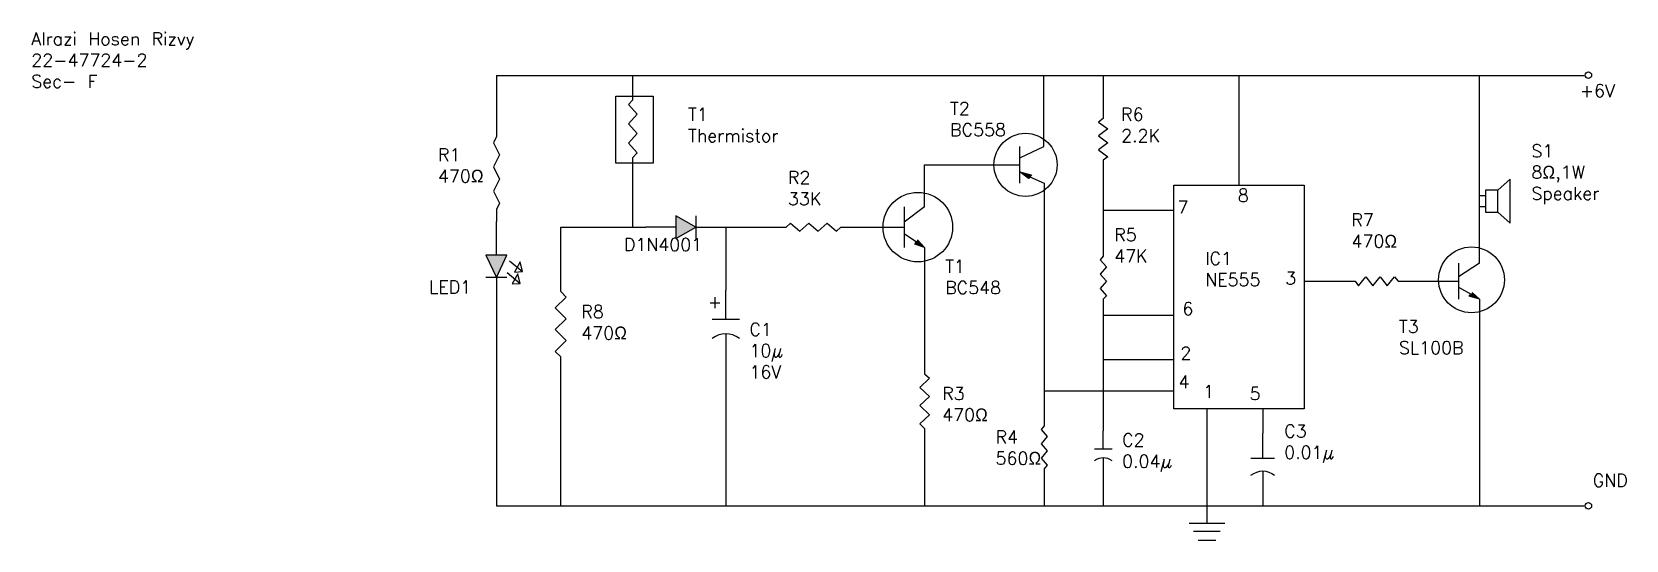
# Model space of a CAD drawing. Header units: millimetres. Extents: x -150 to 3592, y 395 to 1590.
import ezdxf

# ---------------------------------------------------------------- set-up
doc = ezdxf.new("R2010")
doc.units = ezdxf.units.MM
doc.styles.get("Standard").update_dxf_attribs({"font": 'txt.shx', "height": 30})

# ---------------------------------------------------------------- blocks, each defined once
blk = doc.blocks.new('Resistor')
at = {"color": 7}
blk.add_lwpolyline([(0, 0), (0.05, 0), (0.075, 0.025), (0.125, -0.025), (0.175, 0.025), (0.225, -0.025), (0.275, 0.025), (0.325, -0.025), (0.35, 0), (0.4, 0)], dxfattribs=at)
blk = doc.blocks.new('Diode')
at = {"color": 7}
for p, q in [((0.15, 0.125), (0.25, 0)), ((0.15, -0.125), (0.15, 0.125)), ((0.25, -0.125), (0.25, 0.125)), ((0.15, 0), (0, 0)), ((0.25, 0), (0.15, -0.125)), ((0.25, 0), (0.4, 0))]:
    blk.add_line(p, q, dxfattribs=at)
blk.add_solid([(0.15, -0.125), (0.25, 0), (0.15, 0.125)], dxfattribs=at)
blk = doc.blocks.new('Capacitor')
at = {"color": 7}
for p, q in [((0.15, -0.1), (0.15, 0.1)), ((0.15, 0), (0, 0)), ((0.225, 0), (0.4, 0))]:
    blk.add_line(p, q, dxfattribs=at)
blk.add_arc((0.4375, 0), 0.2125, 151.9275, 208.0725, dxfattribs=at)
blk = doc.blocks.new('Transistor - NPN')
at = {"color": 7}
for p, q in [((0.199999, 0.2), (0.199999, -0.2)), ((0.399999, 0.2), (0.199999, 0.05)), ((0, 0), (0.199999, 0)), ((0.316132, -0.145536), (0.201153, -0.069033)), ((0.302516, -0.166503), (0.316132, -0.145536)), ((0.329748, -0.124569), (0.399999, -0.2)), ((0.399999, -0.2), (0.302516, -0.166503))]:
    blk.add_line(p, q, dxfattribs=at)
blk.add_solid([(0.302516, -0.166503), (0.399999, -0.2), (0.329748, -0.124569)], dxfattribs=at)
blk = doc.blocks.new('Transistor - PNP')
at = {"color": 7}
for p, q in [((0.200001, 0.2), (0.200001, -0.199999)), ((0.271557, 0.149194), (0.200001, 0.075)), ((0.284805, 0.127992), (0.271557, 0.149194)), ((0.284805, 0.127992), (0.4024, 0.199023)), ((0, 0), (0.200001, 0)), ((0.200001, 0.075), (0.298053, 0.106791)), ((0.298053, 0.106791), (0.284805, 0.127992)), ((0.200001, -0.074999), (0.400001, -0.199999))]:
    blk.add_line(p, q, dxfattribs=at)
blk.add_solid([(0.200001, 0.075), (0.298053, 0.106791), (0.271557, 0.149194)], dxfattribs=at)
blk = doc.blocks.new('Speaker')
at = {"color": 7}
for p, q in [((0.25, 0.15), (0.15, 0.05)), ((0.25, -0.25), (0.25, 0.15)), ((0, 0), (0.05, 0)), ((0.05, 0.05), (0.05, -0.15)), ((0.15, 0.05), (0.05, 0.05)), ((0.15, -0.15), (0.15, 0.05)), ((0, -0.1), (0.05, -0.1)), ((0.05, -0.15), (0.15, -0.15)), ((0.15, -0.15), (0.25, -0.25))]:
    blk.add_line(p, q, dxfattribs=at)
blk = doc.blocks.new('Ground')
at = {"color": 7}
for p, q in [((-0.1, 0), (0.1, 0)), ((0.075, -0.05), (-0.075, -0.05)), ((-0.05, -0.1), (0.05, -0.1))]:
    blk.add_line(p, q, dxfattribs=at)

msp = doc.modelspace()

# ---------------------------------------------------------------- linework, layer by layer
at = {"color": 3}
for p, q in [((940.4, 1486.8), (940.4, 1371.9)), ((940.4, 1486.8), (3493.8, 1486.8)), ((1260.7, 1453), (1260.7, 1486.8)), ((2225.3, 1320.3), (2225.3, 1486.8)), ((2364.8, 1486.8), (2364.8, 1402.3)), ((2684.1, 1229.6), (2684.1, 1486.8)), ((3247.8, 1205), (3247.8, 1486.8)), ((1945.6, 1277), (2112.1, 1277)), ((1945.6, 1178.7), (1945.6, 1277)), ((1260.7, 1130.8), (1260.7, 1271.3)), ((2364.8, 1271.6), (2364.8, 1079.6)), ((2226, 1233.9), (2226, 680.8)), ((3247.8, 1045.8), (3247.8, 1205)), ((2364.8, 1170.7), (2530.2, 1170.7)), ((1091.5, 1004.9), (1091.5, 1130.8)), ((1091.5, 1130.8), (1291.1, 1130.8)), ((1478.8, 1130.8), (1478.8, 982.7)), ((1478.8, 1130.8), (1598.9, 1130.8)), ((1770.7, 1130.8), (1849.8, 1130.8)), ((970.9, 1051.7), (1001.5, 1026.4)), ((996.2, 1049.1), (982.9, 1025.1)), ((1001.5, 1026.4), (996.2, 1049.1)), ((1945.6, 1083), (1945.6, 807.8)), ((965.5, 1023.8), (996.2, 998.5)), ((990.9, 1021.1), (977.5, 997.2)), ((982.9, 1025.1), (1001.5, 1026.4)), ((996.2, 998.5), (990.9, 1021.1)), ((977.5, 997.2), (996.2, 998.5)), ((2836.2, 1003.6), (2938.8, 1003.6)), ((3073.3, 1003.6), (3149.7, 1003.6)), ((2364.8, 944.2), (2364.8, 652.3)), ((3247.8, 961.5), (3247.8, 475.9)), ((940.4, 933.8), (940.4, 475.9)), ((2364.8, 923.9), (2530.2, 923.9)), ((1091.5, 475.9), (1091.5, 800.4)), ((1478.8, 800.4), (1478.8, 475.9)), ((2364.8, 819.4), (2530.2, 819.4)), ((2530.2, 745.4), (2226, 745.4)), ((2608.1, 703.6), (2608.1, 475.9)), ((2739.2, 703.6), (2739.2, 646.7)), ((1945.6, 636.4), (1945.6, 475.9)), ((2226, 546.2), (2226, 475.9)), ((2364.8, 539.1), (2364.8, 475.9)), ((2739.2, 488.5), (2739.2, 475.9)), ((940.4, 475.9), (3493.8, 475.9)), ((2608.1, 475.9), (2608.1, 435.5))]:
    msp.add_line(p, q, dxfattribs=at)
for points in [[(1220.7, 1438.4), (1308.2, 1438.4), (1308.2, 1280.8), (1220.7, 1280.8)], [(2530.2, 1229.6), (2836.2, 1229.6), (2836.2, 703.6), (2530.2, 703.6)]]:
    msp.add_lwpolyline(points, close=True, dxfattribs=at)
for centre, radius in [((3503.3, 1487.8), 7.6), ((2182.4, 1277.1), 74.1), ((1929.6, 1130.8), 81.7), ((3229, 1006.9), 77.3), ((3503.3, 475.8), 7.6)]:
    msp.add_circle(centre, radius, dxfattribs=at)

# ---------------------------------------------------------------- block references
for name, p, xscale, yscale, zscale, rotation in [('Resistor', (1260.7, 1271.3), 454.2187182467187, -421.515675501304, 454.2187182467187, 90), ('Resistor', (2364.8, 1402.3), 326.8854298055303, -436.7054301251364, 326.8854298055303, 270), ('Resistor', (940.4, 1371.9), 569.5313116431844, -281.763750957688, 569.5313116431844, 270), ('Diode', (940.4, 1144.1), 525.7212107475552, -198.9364571775409, 525.7212107475552, 270), ('Resistor', (2364.8, 1079.6), 338.2884119712799, -296.200204958036, 338.2884119712799, 270), ('Resistor', (1091.5, 800.4), 511.2336197682089, 511.2336197682089, 511.2336197682089, 90), ('Capacitor', (1478.8, 982.7), -455.7391189712353, -320.8835536700863, 455.7391189712353, 90), ('Resistor', (1945.6, 807.8), -428.5531801808461, -445.1820106016289, 428.5531801808461, 90), ('Resistor', (2226, 680.8), 336.4684979833164, -286.7066067871319, 336.4684979833164, 270), ('Capacitor', (2364.8, 652.3), 283.1740136822464, 205.0616812977214, 283.1740136822464, 270), ('Capacitor', (2739.2, 646.7), 395.3033228000204, -277.2130126989155, 395.3033228000204, 270)]:
    msp.add_blockref(name, p, dxfattribs=dict(at, xscale=xscale, yscale=yscale, zscale=zscale, rotation=rotation))
for name, p, xscale, yscale, zscale in [('Transistor - PNP', (2112.1, 1277), 283.1740136822464, -216.4539942035817, 283.1740136822464), ('Speaker', (3247.8, 1205), 287.9744488639167, 258.2258163571087, 287.9744488639167), ('Transistor - NPN', (1849.8, 1130.8), 239.4625882517121, 239.2386240979886, 239.4625882517121), ('Diode', (1291.1, 1130.8), 469.4226882628827, -214.5552794686255, 469.4226882628827), ('Resistor', (1598.9, 1130.8), 429.5122599900133, 381.6425680827333, 429.5122599900133), ('Resistor', (2938.8, 1003.6), 336.3879180460699, -423.414394318947, 336.3879180460699), ('Transistor - NPN', (3149.7, 1003.6), 245.1640793345869, 210.7578377506516, 245.1640793345869), ('Ground', (2608.1, 435.5), 416.4195186548277, 402.5284832421835, 416.4195186548277)]:
    msp.add_blockref(name, p, dxfattribs=dict(at, xscale=xscale, yscale=yscale, zscale=zscale))

# ---------------------------------------------------------------- texts
for s, p in [('+6V', (3483.3, 1436.3)), ('T2', (2005.3, 1394.6)), ('T1', (1390.4, 1380.7)), ('R6', (2406.7, 1380.7)), ('Thermistor', (1390.4, 1330.7)), ('BC558', (2005.3, 1344.6)), ('2.2K', (2406.7, 1330.7)), ('R1', (803.4, 1285.7)), ('S1', (3369.6, 1294.9)), ('8Ω,1W', (3369.6, 1244.9)), ('470Ω', (803.4, 1235.7)), ('R2', (1624.8, 1232.3)), ('33K', (1624.8, 1182.3)), ('8', (2680.5, 1190.6)), ('Speaker', (3369.6, 1194.9)), ('7', (2539, 1162.8)), ('R7', (2947.3, 1132.7)), ('R5', (2390.5, 1097.9)), ('D1N4001', (1239.6, 1074.7)), ('470Ω', (2947.3, 1082.7)), ('T1', (1993.7, 1023.7)), ('47K', (2390.5, 1047.9)), ('IC1', (2603.9, 1042.3)), ('NE555', (2603.9, 992.3)), ('3', (2791.9, 995.9)), ('LED1', (782.5, 975)), ('BC548', (1993.7, 973.7)), ('R8', (1139.8, 917.1)), ('+', (1436.8, 940.3)), ('6', (2550.6, 924)), ('C1', (1534.3, 875.4)), ('T3', (3058.7, 882.3)), ('470Ω', (1139.8, 867.1)), ('SL100B', (3058.7, 832.3)), ('10µ', (1534.3, 825.4)), ('2', (2545.9, 819.7)), ('16V', (1534.3, 775.4)), ('R3', (1986.7, 724.7)), ('4', (2541.3, 752.5)), ('1', (2599.3, 729.3)), ('5', (2708.3, 724.7)), ('470Ω', (1986.7, 674.7)), ('R4', (2112, 622.7)), ('C2', (2409, 615.7)), ('C3', (2789.5, 636.6)), ('560Ω', (2112, 572.7)), ('0.01µ', (2789.5, 586.6)), ('0.04µ', (2409, 565.7)), ('GND', (3513.5, 520.7))]:
    msp.add_text(s, height=30, dxfattribs=at).set_placement(p)
at = {"insert": (-151, 1588.2), "char_height": 30, "attachment_point": 1}
msp.add_mtext('{\\C4;Alrazi Hosen Rizvy\\P22-47724-2\\PSec- F}', dxfattribs=at)

doc.saveas('drawing.dxf')
